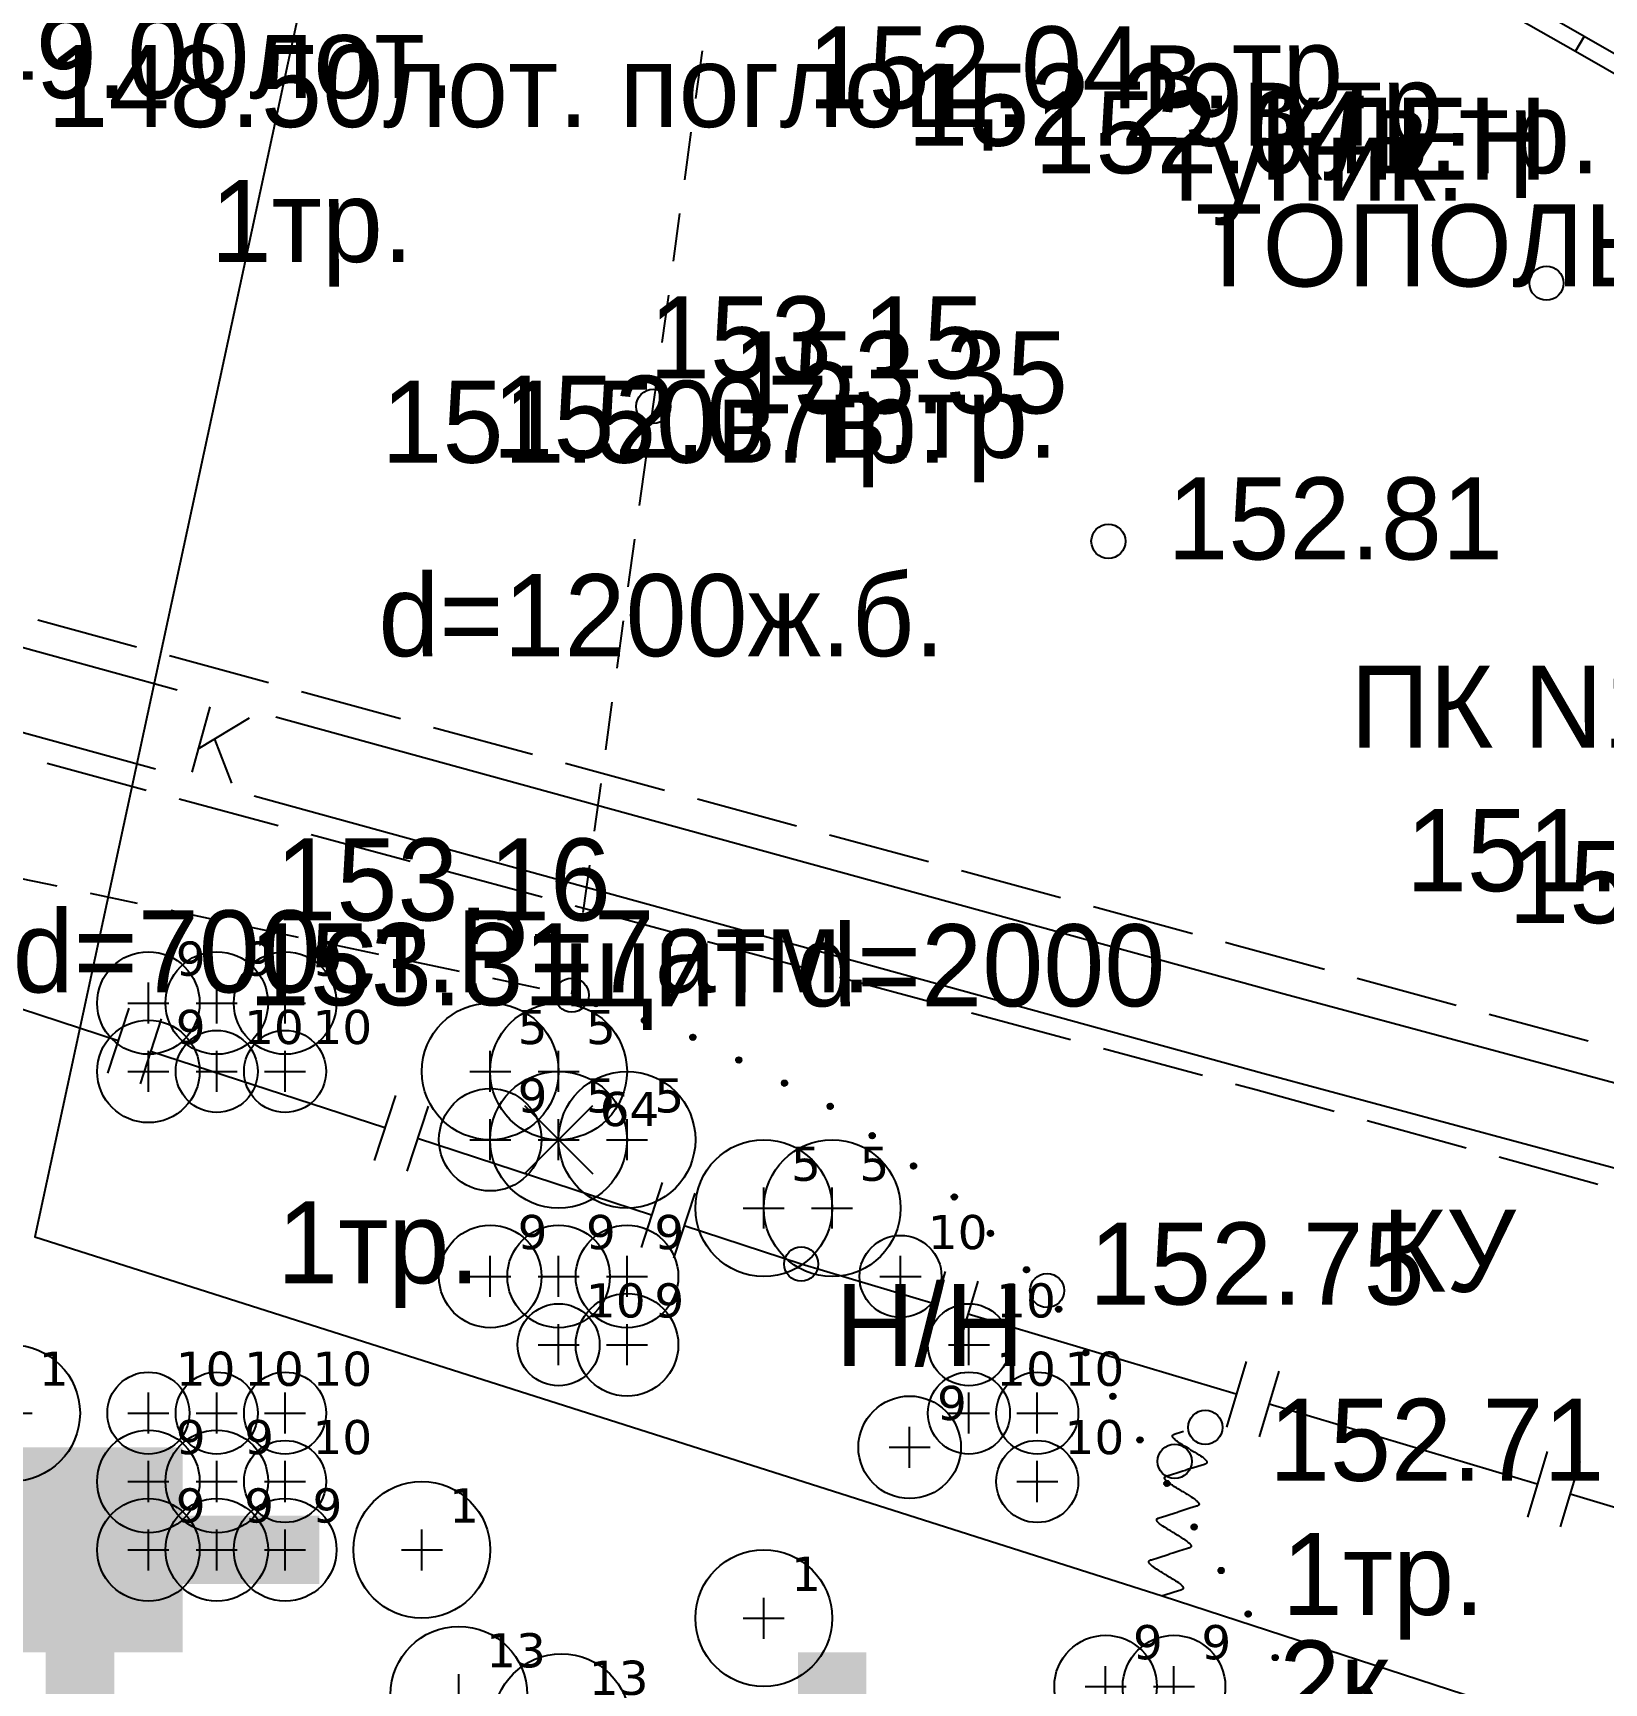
# Model space of a CAD drawing. Header units: metres. Extents: x -2743 to 126, y 13385 to 13916.
# Drawn here: x -2048.91 to -2025.94, y 13679.57 to 13703.71 of the extents above; entities that cross this region are included whole.
import ezdxf

# ---------------------------------------------------------------- set-up
doc = ezdxf.new("R2010")
doc.units = ezdxf.units.M
for name, color, linetype in [('GREEN_LABELS', 7, 'Continuous'), ('GREEN_REJECT', 1, 'Continuous'), ('GREEN_SHRUBS', 94, 'Continuous'), ('GREEN_TREES', 3, 'Continuous'), ('GREEN_ZONE_ALLOWED', 3, 'Continuous'), ('output[1-12]_3_ДЖКХ-24_03233kl$0$Красные линии', 7, 'Continuous'), ('output[1-12]_3_ДЖКХ-24_03233tp$0$Горизонтали', 7, 'Continuous'), ('output[1-12]_3_ДЖКХ-24_03233tp$0$Граница растительности и грунта', 7, 'Continuous'), ('output[1-12]_3_ДЖКХ-24_03233tp$0$Граница улицы', 7, 'Continuous'), ('output[1-12]_3_ДЖКХ-24_03233tp$0$Колодцы', 7, 'Continuous'), ('output[1-12]_3_ДЖКХ-24_03233tp$0$Леса и газоны', 7, 'Continuous'), ('output[1-12]_3_ДЖКХ-24_03233tp$0$Указатель подз коммуникаций', 7, 'Continuous'), ('output[1-12]_3_ДЖКХ-24_03233up$0$Водосток', 7, 'Continuous'), ('output[1-12]_3_ДЖКХ-24_03233up$0$Газопровод', 7, 'Continuous'), ('output[1-12]_3_ДЖКХ-24_03233up$0$Кабель защиты', 7, 'Continuous'), ('output[1-12]_3_ДЖКХ-24_03233up$0$Кабель связи', 7, 'Continuous'), ('output[1-12]_3_ДЖКХ-24_03233up$0$Канализация самотёчная', 7, 'Continuous')]:
    doc.layers.add(name, color=color, linetype=linetype)
doc.styles.add('unicode', font='DejaVuSans.ttf')

# ---------------------------------------------------------------- blocks, each defined once
blk = doc.blocks.new('GREEN_TREE_PINUS_MUGO')
for p, q in [((0, -0.3), (0, 0.3)), ((-0.3, 0), (0.3, 0))]:
    blk.add_line(p, q)
blk.add_circle((0, 0), 1)
at = {"style": 'unicode', "flags": 1}
for tag, p in [('POS', (0.4, 0.4)), ('NUM', (0.4, -0.9)), ('SPECIES', (0.4, -1.8)), ('NPA', (0.4, -2.7))]:
    blk.add_attdef(tag, p, '', height=0.5, dxfattribs=at)
blk = doc.blocks.new('GREEN_SHRUB_SYRINGA_JOSIKAEA')
for p, q in [((0, -0.3), (0, 0.3)), ((-0.3, 0), (0.3, 0))]:
    blk.add_line(p, q)
blk.add_circle((0, 0), 1)
at = {"style": 'unicode', "flags": 1}
for tag, p in [('POS', (0.4, 0.4)), ('NUM', (0.4, -0.9)), ('SPECIES', (0.4, -1.8)), ('NPA', (0.4, -2.7))]:
    blk.add_attdef(tag, p, '', height=0.5, dxfattribs=at)
blk = doc.blocks.new('GREEN_SHRUB_LONICERA_TATARICA')
for p, q in [((0, -0.3), (0, 0.3)), ((-0.3, 0), (0.3, 0))]:
    blk.add_line(p, q)
blk.add_circle((0, 0), 0.75)
at = {"style": 'unicode', "flags": 1}
for tag, p in [('POS', (0.4, 0.4)), ('NUM', (0.4, -0.9)), ('SPECIES', (0.4, -1.8)), ('NPA', (0.4, -2.7))]:
    blk.add_attdef(tag, p, '', height=0.5, dxfattribs=at)
blk = doc.blocks.new('GREEN_SHRUB_COTONEASTER_LUCIDUS')
for p, q in [((0, -0.3), (0, 0.3)), ((-0.3, 0), (0.3, 0))]:
    blk.add_line(p, q)
blk.add_circle((0, 0), 0.6)
at = {"style": 'unicode', "flags": 1}
for tag, p in [('POS', (0.4, 0.4)), ('NUM', (0.4, -0.9)), ('SPECIES', (0.4, -1.8)), ('NPA', (0.4, -2.7))]:
    blk.add_attdef(tag, p, '', height=0.5, dxfattribs=at)
blk = doc.blocks.new('GREEN_SHRUB_JUNIPERUS_SABINA')
for p, q in [((0, -0.3), (0, 0.3)), ((-0.3, 0), (0.3, 0))]:
    blk.add_line(p, q)
blk.add_circle((0, 0), 1)
at = {"style": 'unicode', "flags": 1}
for tag, p in [('POS', (0.4, 0.4)), ('NUM', (0.4, -0.9)), ('SPECIES', (0.4, -1.8)), ('NPA', (0.4, -2.7))]:
    blk.add_attdef(tag, p, '', height=0.5, dxfattribs=at)
blk = doc.blocks.new('GREEN_REJECT_MARK')
for p, q in [((-0.5, -0.5), (0.5, 0.5)), ((-0.5, 0.5), (0.5, -0.5))]:
    blk.add_line(p, q)
at = {"style": 'unicode'}
blk.add_attdef('NUM', (0.6, 0.2), '', height=0.5, dxfattribs=at)

msp = doc.modelspace()

# ---------------------------------------------------------------- hatches: boundary and pattern name
at = {"layer": 'GREEN_ZONE_ALLOWED', "transparency": 33554508}
h = msp.add_hatch(color=3, dxfattribs=at)
h.dxf.hatch_style = 1
h.paths.add_polyline_path([(-2053.727, 13681.022), (-2054.727, 13681.022), (-2054.727, 13682.022), (-2054.727, 13683.022), (-2054.727, 13684.022), (-2054.727, 13685.022), (-2054.727, 13686.022), (-2054.727, 13687.022), (-2055.727, 13687.022), (-2055.727, 13688.022), (-2056.727, 13688.022), (-2056.727, 13689.022), (-2055.727, 13689.022), (-2054.727, 13689.022), (-2053.727, 13689.022), (-2053.727, 13688.022), (-2052.727, 13688.022), (-2051.727, 13688.022), (-2051.727, 13687.022), (-2051.727, 13686.022), (-2051.727, 13685.022), (-2050.727, 13685.022), (-2050.727, 13684.022), (-2049.727, 13684.022), (-2049.727, 13683.022), (-2048.727, 13683.022), (-2047.727, 13683.022), (-2046.727, 13683.022), (-2046.727, 13682.022), (-2045.727, 13682.022), (-2044.727, 13682.022), (-2044.727, 13681.022), (-2045.727, 13681.022), (-2046.727, 13681.022), (-2046.727, 13680.022), (-2047.727, 13680.022), (-2047.727, 13679.022), (-2048.727, 13679.022), (-2048.727, 13680.022), (-2049.727, 13680.022), (-2050.727, 13680.022), (-2051.727, 13680.022), (-2052.727, 13680.022), (-2052.727, 13681.022), (-2053.727, 13681.022)])
h = msp.add_hatch(color=3, dxfattribs=at)
h.dxf.hatch_style = 1
h.paths.add_polyline_path([(-2037.727, 13679.022), (-2037.727, 13680.022), (-2036.727, 13680.022), (-2036.727, 13679.022), (-2035.727, 13679.022), (-2034.727, 13679.022), (-2033.727, 13679.022), (-2033.727, 13678.022), (-2032.727, 13678.022), (-2032.727, 13677.022), (-2033.727, 13677.022), (-2034.727, 13677.022), (-2035.727, 13677.022), (-2036.727, 13677.022), (-2036.727, 13678.022), (-2037.727, 13678.022), (-2037.727, 13679.022)])

# ---------------------------------------------------------------- linework, layer by layer
at = {"layer": 'output[1-12]_3_ДЖКХ-24_03233kl$0$Красные линии'}
for points in [[(-2027.222, 13703.941), (-2026.353, 13703.445), (-2026.229, 13703.662), (-2027.098, 13704.158), (-2027.222, 13703.941)], [(-2026.353, 13703.445), (-2025.485, 13702.949), (-2025.361, 13703.166), (-2026.229, 13703.662), (-2026.353, 13703.445)]]:
    msp.add_lwpolyline(points, close=True, dxfattribs=at)
at = {"layer": 'output[1-12]_3_ДЖКХ-24_03233tp$0$Горизонтали'}
for centre in [(-2039.842, 13698.251), (-2033.186, 13696.277), (-2041.035, 13689.638), (-2034.083, 13685.316)]:
    msp.add_circle(centre, 0.25, dxfattribs=at)
at = {"layer": 'output[1-12]_3_ДЖКХ-24_03233tp$0$Граница растительности и грунта'}
for points in [[(-2040.72, 13689.522), (-2040.646, 13689.496)], [(-2040.72, 13689.517), (-2040.649, 13689.492)], [(-2040.72, 13689.512), (-2040.652, 13689.488)], [(-2040.719, 13689.527), (-2040.643, 13689.501)], [(-2040.719, 13689.506), (-2040.657, 13689.484)], [(-2040.717, 13689.5), (-2040.662, 13689.481)], [(-2040.716, 13689.531), (-2040.643, 13689.506)], [(-2040.715, 13689.494), (-2040.667, 13689.477)], [(-2040.714, 13689.536), (-2040.642, 13689.511)], [(-2040.711, 13689.54), (-2040.641, 13689.516)], [(-2040.708, 13689.544), (-2040.641, 13689.521)], [(-2040.707, 13689.486), (-2040.678, 13689.476)], [(-2040.702, 13689.548), (-2040.644, 13689.527)], [(-2040.697, 13689.551), (-2040.646, 13689.533)], [(-2040.688, 13689.553), (-2040.652, 13689.541)], [(-2040.676, 13689.555), (-2040.668, 13689.552)], [(-2040.012, 13689.271), (-2039.941, 13689.246)], [(-2040.012, 13689.265), (-2039.944, 13689.242)], [(-2040.011, 13689.276), (-2039.938, 13689.25)], [(-2040.01, 13689.281), (-2039.935, 13689.255)], [(-2040.01, 13689.26), (-2039.948, 13689.238)], [(-2040.008, 13689.285), (-2039.934, 13689.26)], [(-2040.008, 13689.254), (-2039.954, 13689.235)], [(-2040.006, 13689.248), (-2039.959, 13689.231)], [(-2040.005, 13689.29), (-2039.934, 13689.265)], [(-2040.003, 13689.294), (-2039.933, 13689.27)], [(-2039.999, 13689.298), (-2039.933, 13689.275)], [(-2039.998, 13689.24), (-2039.97, 13689.23)], [(-2039.994, 13689.301), (-2039.935, 13689.281)], [(-2039.988, 13689.305), (-2039.937, 13689.287)], [(-2039.979, 13689.307), (-2039.943, 13689.294)], [(-2039.968, 13689.308), (-2039.96, 13689.305)], [(-2039.303, 13689.029), (-2039.229, 13689.004)], [(-2039.303, 13689.024), (-2039.233, 13689)], [(-2039.303, 13689.019), (-2039.235, 13688.995)], [(-2039.302, 13689.035), (-2039.227, 13689.008)], [(-2039.302, 13689.013), (-2039.24, 13688.992)], [(-2039.3, 13689.007), (-2039.245, 13688.988)], [(-2039.299, 13689.039), (-2039.226, 13689.013)], [(-2039.298, 13689.001), (-2039.251, 13688.985)], [(-2039.297, 13689.043), (-2039.225, 13689.018)], [(-2039.294, 13689.048), (-2039.224, 13689.023)], [(-2039.291, 13689.052), (-2039.225, 13689.029)], [(-2039.29, 13688.993), (-2039.262, 13688.983)], [(-2039.285, 13689.055), (-2039.227, 13689.035)], [(-2039.28, 13689.059), (-2039.229, 13689.041)], [(-2039.271, 13689.061), (-2039.235, 13689.048)], [(-2039.26, 13689.062), (-2039.251, 13689.059)], [(-2038.632, 13688.692), (-2038.567, 13688.659)], [(-2038.631, 13688.697), (-2038.564, 13688.663)], [(-2038.631, 13688.686), (-2038.572, 13688.656)], [(-2038.63, 13688.702), (-2038.56, 13688.667)], [(-2038.63, 13688.68), (-2038.578, 13688.654)], [(-2038.629, 13688.673), (-2038.584, 13688.651)], [(-2038.628, 13688.707), (-2038.557, 13688.671)], [(-2038.625, 13688.711), (-2038.556, 13688.676)], [(-2038.622, 13688.715), (-2038.554, 13688.681)], [(-2038.622, 13688.664), (-2038.595, 13688.651)], [(-2038.619, 13688.719), (-2038.553, 13688.686)], [(-2038.615, 13688.723), (-2038.552, 13688.691)], [(-2038.609, 13688.725), (-2038.554, 13688.697)], [(-2038.603, 13688.728), (-2038.555, 13688.703)], [(-2038.594, 13688.729), (-2038.56, 13688.712)], [(-2038.583, 13688.729), (-2038.575, 13688.725)], [(-2037.963, 13688.352), (-2037.899, 13688.32)], [(-2037.962, 13688.358), (-2037.895, 13688.324)], [(-2037.962, 13688.347), (-2037.903, 13688.317)], [(-2037.961, 13688.363), (-2037.891, 13688.327)], [(-2037.961, 13688.34), (-2037.909, 13688.314)], [(-2037.96, 13688.368), (-2037.888, 13688.331)], [(-2037.96, 13688.334), (-2037.915, 13688.312)], [(-2037.956, 13688.372), (-2037.887, 13688.336)], [(-2037.953, 13688.376), (-2037.885, 13688.341)], [(-2037.953, 13688.325), (-2037.926, 13688.312)], [(-2037.95, 13688.38), (-2037.884, 13688.346)], [(-2037.946, 13688.383), (-2037.884, 13688.352)], [(-2037.94, 13688.386), (-2037.885, 13688.358)], [(-2037.934, 13688.389), (-2037.886, 13688.364)], [(-2037.925, 13688.389), (-2037.891, 13688.372)], [(-2037.914, 13688.389), (-2037.906, 13688.385)], [(-2037.294, 13688.013), (-2037.23, 13687.981)], [(-2037.293, 13688.019), (-2037.227, 13687.985)], [(-2037.293, 13688.007), (-2037.235, 13687.977)], [(-2037.292, 13688.023), (-2037.222, 13687.988)], [(-2037.292, 13688.001), (-2037.24, 13687.975)], [(-2037.291, 13688.028), (-2037.219, 13687.992)], [(-2037.291, 13687.995), (-2037.246, 13687.972)], [(-2037.288, 13688.032), (-2037.218, 13687.997)], [(-2037.284, 13688.036), (-2037.217, 13688.002)], [(-2037.284, 13687.986), (-2037.257, 13687.972)], [(-2037.281, 13688.04), (-2037.215, 13688.007)], [(-2037.277, 13688.044), (-2037.215, 13688.012)], [(-2037.271, 13688.047), (-2037.216, 13688.019)], [(-2037.265, 13688.049), (-2037.217, 13688.025)], [(-2037.256, 13688.05), (-2037.222, 13688.033)], [(-2037.245, 13688.05), (-2037.237, 13688.046)], [(-2036.68, 13687.585), (-2036.626, 13687.546)], [(-2036.679, 13687.591), (-2036.621, 13687.548)], [(-2036.679, 13687.579), (-2036.633, 13687.544)], [(-2036.679, 13687.572), (-2036.639, 13687.543)], [(-2036.678, 13687.596), (-2036.617, 13687.552)], [(-2036.676, 13687.601), (-2036.613, 13687.555)], [(-2036.674, 13687.562), (-2036.65, 13687.545)], [(-2036.673, 13687.605), (-2036.609, 13687.558)], [(-2036.67, 13687.609), (-2036.607, 13687.563)], [(-2036.666, 13687.612), (-2036.605, 13687.567)], [(-2036.662, 13687.616), (-2036.603, 13687.572)], [(-2036.658, 13687.619), (-2036.601, 13687.577)], [(-2036.651, 13687.62), (-2036.601, 13687.583)], [(-2036.645, 13687.622), (-2036.602, 13687.59)], [(-2036.636, 13687.621), (-2036.605, 13687.599)], [(-2036.625, 13687.619), (-2036.618, 13687.614)], [(-2036.075, 13687.147), (-2036.017, 13687.104)], [(-2036.075, 13687.141), (-2036.022, 13687.102)], [(-2036.075, 13687.135), (-2036.028, 13687.1)], [(-2036.075, 13687.128), (-2036.034, 13687.099)], [(-2036.073, 13687.152), (-2036.013, 13687.108)], [(-2036.071, 13687.157), (-2036.008, 13687.11)], [(-2036.07, 13687.118), (-2036.046, 13687.1)], [(-2036.069, 13687.161), (-2036.005, 13687.114)], [(-2036.065, 13687.165), (-2036.002, 13687.118)], [(-2036.062, 13687.168), (-2036, 13687.123)], [(-2036.058, 13687.172), (-2035.998, 13687.128)], [(-2036.053, 13687.174), (-2035.997, 13687.133)], [(-2036.047, 13687.176), (-2035.997, 13687.139)], [(-2036.041, 13687.178), (-2035.997, 13687.146)], [(-2036.031, 13687.177), (-2036.001, 13687.155)], [(-2036.02, 13687.175), (-2036.013, 13687.17)], [(-2035.451, 13686.723), (-2035.402, 13686.673)], [(-2035.445, 13686.724), (-2035.401, 13686.68)], [(-2035.438, 13686.724), (-2035.4, 13686.686)], [(-2035.48, 13686.681), (-2035.444, 13686.645)], [(-2035.479, 13686.687), (-2035.438, 13686.646)], [(-2035.478, 13686.693), (-2035.432, 13686.647)], [(-2035.477, 13686.699), (-2035.426, 13686.648)], [(-2035.476, 13686.67), (-2035.455, 13686.649)], [(-2035.475, 13686.704), (-2035.422, 13686.651)], [(-2035.472, 13686.708), (-2035.417, 13686.653)], [(-2035.469, 13686.713), (-2035.413, 13686.656)], [(-2035.465, 13686.715), (-2035.41, 13686.66)], [(-2035.46, 13686.718), (-2035.407, 13686.664)], [(-2035.456, 13686.721), (-2035.404, 13686.668)], [(-2035.429, 13686.722), (-2035.403, 13686.695)], [(-2035.419, 13686.719), (-2035.412, 13686.712)], [(-2034.952, 13686.148), (-2034.916, 13686.113)], [(-2034.951, 13686.155), (-2034.91, 13686.113)], [(-2034.95, 13686.161), (-2034.904, 13686.114)], [(-2034.949, 13686.167), (-2034.898, 13686.115)], [(-2034.948, 13686.138), (-2034.927, 13686.116)], [(-2034.947, 13686.171), (-2034.894, 13686.118)], [(-2034.944, 13686.176), (-2034.889, 13686.12)], [(-2034.941, 13686.18), (-2034.885, 13686.123)], [(-2034.937, 13686.183), (-2034.882, 13686.127)], [(-2034.932, 13686.186), (-2034.879, 13686.132)], [(-2034.928, 13686.188), (-2034.876, 13686.136)], [(-2034.923, 13686.19), (-2034.874, 13686.141)], [(-2034.917, 13686.191), (-2034.873, 13686.147)], [(-2034.91, 13686.192), (-2034.872, 13686.153)], [(-2034.901, 13686.19), (-2034.874, 13686.163)], [(-2034.891, 13686.186), (-2034.884, 13686.18)], [(-2034.424, 13685.616), (-2034.388, 13685.58)], [(-2034.423, 13685.622), (-2034.382, 13685.581)], [(-2034.422, 13685.628), (-2034.376, 13685.581)], [(-2034.421, 13685.634), (-2034.37, 13685.583)], [(-2034.42, 13685.605), (-2034.399, 13685.584)], [(-2034.419, 13685.639), (-2034.366, 13685.586)], [(-2034.416, 13685.643), (-2034.361, 13685.588)], [(-2034.413, 13685.647), (-2034.357, 13685.59)], [(-2034.409, 13685.65), (-2034.354, 13685.595)], [(-2034.404, 13685.653), (-2034.351, 13685.599)], [(-2034.4, 13685.656), (-2034.348, 13685.603)], [(-2034.395, 13685.658), (-2034.346, 13685.608)], [(-2034.389, 13685.659), (-2034.345, 13685.614)], [(-2034.382, 13685.659), (-2034.344, 13685.621)], [(-2034.373, 13685.657), (-2034.346, 13685.63)], [(-2034.363, 13685.653), (-2034.356, 13685.647)], [(-2033.952, 13685.047), (-2033.926, 13685.004)], [(-2033.951, 13685.036), (-2033.935, 13685.01)], [(-2033.95, 13685.053), (-2033.92, 13685.004)], [(-2033.948, 13685.059), (-2033.913, 13685.003)], [(-2033.945, 13685.064), (-2033.907, 13685.003)], [(-2033.942, 13685.069), (-2033.903, 13685.005)], [(-2033.938, 13685.072), (-2033.897, 13685.006)], [(-2033.935, 13685.076), (-2033.893, 13685.008)], [(-2033.93, 13685.077), (-2033.889, 13685.011)], [(-2033.925, 13685.079), (-2033.885, 13685.015)], [(-2033.92, 13685.081), (-2033.881, 13685.018)], [(-2033.915, 13685.082), (-2033.878, 13685.022)], [(-2033.909, 13685.081), (-2033.876, 13685.028)], [(-2033.902, 13685.08), (-2033.874, 13685.034)], [(-2033.894, 13685.076), (-2033.874, 13685.044)], [(-2033.884, 13685.07), (-2033.88, 13685.063)], [(-2033.556, 13684.41), (-2033.53, 13684.367)], [(-2033.555, 13684.399), (-2033.54, 13684.373)], [(-2033.554, 13684.416), (-2033.524, 13684.367)], [(-2033.552, 13684.422), (-2033.517, 13684.366)], [(-2033.55, 13684.427), (-2033.512, 13684.366)], [(-2033.546, 13684.432), (-2033.507, 13684.368)], [(-2033.543, 13684.435), (-2033.501, 13684.369)], [(-2033.539, 13684.439), (-2033.497, 13684.371)], [(-2033.534, 13684.44), (-2033.493, 13684.374)], [(-2033.529, 13684.442), (-2033.489, 13684.378)], [(-2033.525, 13684.444), (-2033.485, 13684.381)], [(-2033.519, 13684.445), (-2033.482, 13684.385)], [(-2033.513, 13684.444), (-2033.48, 13684.391)], [(-2033.507, 13684.443), (-2033.478, 13684.397)], [(-2033.498, 13684.439), (-2033.478, 13684.407)], [(-2033.489, 13684.433), (-2033.484, 13684.426)], [(-2033.161, 13683.773), (-2033.134, 13683.73)], [(-2033.16, 13683.762), (-2033.144, 13683.736)], [(-2033.158, 13683.779), (-2033.128, 13683.73)], [(-2033.156, 13683.785), (-2033.121, 13683.729)], [(-2033.154, 13683.79), (-2033.116, 13683.729)], [(-2033.15, 13683.795), (-2033.111, 13683.731)], [(-2033.147, 13683.798), (-2033.106, 13683.732)], [(-2033.143, 13683.801), (-2033.101, 13683.734)], [(-2033.138, 13683.803), (-2033.097, 13683.737)], [(-2033.133, 13683.805), (-2033.093, 13683.741)], [(-2033.129, 13683.807), (-2033.09, 13683.744)], [(-2033.123, 13683.808), (-2033.086, 13683.748)], [(-2033.117, 13683.807), (-2033.084, 13683.754)], [(-2033.111, 13683.806), (-2033.082, 13683.76)], [(-2033.102, 13683.802), (-2033.082, 13683.77)], [(-2033.093, 13683.796), (-2033.088, 13683.789)], [(-2032.765, 13683.136), (-2032.738, 13683.093)], [(-2032.764, 13683.125), (-2032.748, 13683.099)], [(-2032.763, 13683.142), (-2032.732, 13683.093)], [(-2032.76, 13683.148), (-2032.726, 13683.092)], [(-2032.758, 13683.153), (-2032.72, 13683.092)], [(-2032.755, 13683.158), (-2032.715, 13683.094)], [(-2032.751, 13683.161), (-2032.71, 13683.095)], [(-2032.747, 13683.164), (-2032.705, 13683.097)], [(-2032.742, 13683.166), (-2032.701, 13683.1)], [(-2032.738, 13683.168), (-2032.697, 13683.104)], [(-2032.733, 13683.17), (-2032.694, 13683.107)], [(-2032.728, 13683.171), (-2032.691, 13683.111)], [(-2032.721, 13683.17), (-2032.688, 13683.117)], [(-2032.715, 13683.169), (-2032.686, 13683.123)], [(-2032.706, 13683.165), (-2032.686, 13683.133)], [(-2032.697, 13683.159), (-2032.692, 13683.152)], [(-2032.369, 13682.499), (-2032.342, 13682.456)], [(-2032.368, 13682.488), (-2032.352, 13682.462)], [(-2032.367, 13682.505), (-2032.336, 13682.456)], [(-2032.365, 13682.511), (-2032.33, 13682.455)], [(-2032.362, 13682.516), (-2032.324, 13682.455)], [(-2032.359, 13682.52), (-2032.319, 13682.457)], [(-2032.355, 13682.524), (-2032.314, 13682.458)], [(-2032.351, 13682.527), (-2032.309, 13682.46)], [(-2032.347, 13682.529), (-2032.305, 13682.463)], [(-2032.342, 13682.531), (-2032.302, 13682.466)], [(-2032.337, 13682.533), (-2032.298, 13682.47)], [(-2032.332, 13682.534), (-2032.295, 13682.474)], [(-2032.325, 13682.533), (-2032.293, 13682.48)], [(-2032.319, 13682.532), (-2032.29, 13682.486)], [(-2032.31, 13682.528), (-2032.29, 13682.496)], [(-2032.301, 13682.522), (-2032.296, 13682.515)], [(-2031.941, 13681.896), (-2031.902, 13681.833)], [(-2031.936, 13681.897), (-2031.899, 13681.837)], [(-2031.929, 13681.896), (-2031.897, 13681.843)], [(-2031.923, 13681.895), (-2031.895, 13681.849)], [(-2031.973, 13681.862), (-2031.947, 13681.819)], [(-2031.972, 13681.851), (-2031.956, 13681.825)], [(-2031.971, 13681.868), (-2031.94, 13681.819)], [(-2031.969, 13681.874), (-2031.934, 13681.818)], [(-2031.966, 13681.879), (-2031.928, 13681.818)], [(-2031.963, 13681.883), (-2031.923, 13681.82)], [(-2031.959, 13681.887), (-2031.918, 13681.821)], [(-2031.955, 13681.89), (-2031.913, 13681.822)], [(-2031.951, 13681.892), (-2031.909, 13681.826)], [(-2031.946, 13681.894), (-2031.906, 13681.829)], [(-2031.915, 13681.891), (-2031.895, 13681.859)], [(-2031.905, 13681.885), (-2031.9, 13681.878)], [(-2031.577, 13681.225), (-2031.551, 13681.182)], [(-2031.576, 13681.214), (-2031.56, 13681.188)], [(-2031.575, 13681.231), (-2031.544, 13681.182)], [(-2031.573, 13681.237), (-2031.538, 13681.181)], [(-2031.57, 13681.242), (-2031.532, 13681.181)], [(-2031.567, 13681.246), (-2031.527, 13681.183)], [(-2031.563, 13681.25), (-2031.522, 13681.184)], [(-2031.56, 13681.253), (-2031.517, 13681.185)], [(-2031.555, 13681.255), (-2031.514, 13681.189)], [(-2031.55, 13681.257), (-2031.51, 13681.192)], [(-2031.545, 13681.259), (-2031.506, 13681.196)], [(-2031.54, 13681.26), (-2031.503, 13681.2)], [(-2031.534, 13681.259), (-2031.501, 13681.206)], [(-2031.527, 13681.258), (-2031.499, 13681.212)], [(-2031.519, 13681.254), (-2031.499, 13681.222)], [(-2031.509, 13681.248), (-2031.504, 13681.241)], [(-2031.181, 13680.588), (-2031.155, 13680.545)], [(-2031.18, 13680.577), (-2031.164, 13680.551)], [(-2031.179, 13680.594), (-2031.148, 13680.545)], [(-2031.177, 13680.6), (-2031.142, 13680.544)], [(-2031.174, 13680.605), (-2031.136, 13680.544)], [(-2031.171, 13680.609), (-2031.132, 13680.546)], [(-2031.167, 13680.613), (-2031.126, 13680.547)], [(-2031.164, 13680.616), (-2031.121, 13680.548)], [(-2031.159, 13680.618), (-2031.118, 13680.552)], [(-2031.154, 13680.62), (-2031.114, 13680.555)], [(-2031.149, 13680.622), (-2031.11, 13680.559)], [(-2031.144, 13680.623), (-2031.107, 13680.563)], [(-2031.138, 13680.622), (-2031.105, 13680.569)], [(-2031.131, 13680.621), (-2031.103, 13680.575)], [(-2031.123, 13680.617), (-2031.103, 13680.585)], [(-2031.113, 13680.611), (-2031.109, 13680.604)], [(-2030.778, 13679.968), (-2030.74, 13679.907)], [(-2030.775, 13679.972), (-2030.736, 13679.909)], [(-2030.772, 13679.976), (-2030.73, 13679.91)], [(-2030.768, 13679.979), (-2030.726, 13679.911)], [(-2030.763, 13679.981), (-2030.722, 13679.915)], [(-2030.758, 13679.983), (-2030.718, 13679.918)], [(-2030.753, 13679.985), (-2030.714, 13679.922)], [(-2030.748, 13679.986), (-2030.711, 13679.926)], [(-2030.742, 13679.985), (-2030.709, 13679.932)], [(-2030.735, 13679.984), (-2030.707, 13679.938)], [(-2030.727, 13679.98), (-2030.707, 13679.948)], [(-2030.717, 13679.974), (-2030.713, 13679.967)], [(-2030.785, 13679.951), (-2030.759, 13679.908)], [(-2030.784, 13679.94), (-2030.769, 13679.914)], [(-2030.783, 13679.957), (-2030.753, 13679.908)], [(-2030.781, 13679.963), (-2030.746, 13679.907)]]:
    msp.add_lwpolyline(points, dxfattribs=at)
for centre in [(-2040.681, 13689.515), (-2039.972, 13689.269), (-2039.264, 13689.022), (-2038.592, 13688.69), (-2037.923, 13688.35), (-2037.255, 13688.011), (-2036.641, 13687.582), (-2036.036, 13687.138), (-2035.44, 13686.685), (-2034.912, 13686.152), (-2034.384, 13685.62), (-2033.913, 13685.042), (-2033.517, 13684.405), (-2033.121, 13683.768), (-2032.725, 13683.131), (-2032.329, 13682.494), (-2031.933, 13681.857), (-2031.538, 13681.22), (-2031.142, 13680.583), (-2030.746, 13679.946)]:
    msp.add_circle(centre, 0.04, dxfattribs=at)
at = {"layer": 'output[1-12]_3_ДЖКХ-24_03233tp$0$Граница улицы'}
for points in [[(-2039.218, 13702.757), (-2039.122, 13703.453)], [(-2039.383, 13701.566), (-2039.287, 13702.261)], [(-2039.548, 13700.374), (-2039.452, 13701.07)], [(-2039.713, 13699.183), (-2039.617, 13699.879)], [(-2039.878, 13697.992), (-2039.842, 13698.251), (-2039.782, 13698.688)], [(-2040.043, 13696.801), (-2039.947, 13697.497)], [(-2040.208, 13695.61), (-2040.112, 13696.306)], [(-2040.373, 13694.419), (-2040.277, 13695.115)], [(-2040.538, 13693.228), (-2040.442, 13693.923)], [(-2040.703, 13692.037), (-2040.606, 13692.732)], [(-2049.254, 13691.379), (-2048.566, 13691.234)], [(-2040.868, 13690.845), (-2040.771, 13691.541)], [(-2048.077, 13691.13), (-2047.39, 13690.985)], [(-2046.901, 13690.881), (-2046.214, 13690.735)], [(-2045.725, 13690.632), (-2045.037, 13690.486)], [(-2044.548, 13690.382), (-2043.861, 13690.237)], [(-2041.033, 13689.654), (-2040.936, 13690.35)], [(-2043.372, 13690.133), (-2042.684, 13689.988)], [(-2042.195, 13689.884), (-2041.508, 13689.738)]]:
    msp.add_lwpolyline(points, dxfattribs=at)
at = {"layer": 'output[1-12]_3_ДЖКХ-24_03233tp$0$Колодцы'}
for centre in [(-2037.679, 13685.703), (-2031.769, 13683.314)]:
    msp.add_circle(centre, 0.25, dxfattribs=at)
at = {"layer": 'output[1-12]_3_ДЖКХ-24_03233tp$0$Леса и газоны'}
msp.add_circle((-2026.779, 13700.053), 0.25, dxfattribs=at)
at = {"layer": 'output[1-12]_3_ДЖКХ-24_03233tp$0$Указатель подз коммуникаций'}
msp.add_circle((-2032.216, 13682.817), 0.25, dxfattribs=at)
at = {"layer": 'output[1-12]_3_ДЖКХ-24_03233up$0$Газопровод'}
for points in [[(-2047.669, 13688.97), (-2051.095, 13690.09)], [(-2047.513, 13689.445), (-2047.824, 13688.494)], [(-2047.038, 13689.29), (-2047.349, 13688.339)], [(-2043.768, 13687.694), (-2047.194, 13688.814)], [(-2043.613, 13688.169), (-2043.923, 13687.219)], [(-2043.137, 13688.014), (-2043.448, 13687.063)], [(-2039.867, 13686.419), (-2043.293, 13687.539)], [(-2039.712, 13686.894), (-2040.022, 13685.943)], [(-2039.236, 13686.738), (-2039.547, 13685.788)], [(-2037.679, 13685.703), (-2039.392, 13686.263)], [(-2035.718, 13685.116), (-2037.679, 13685.703)], [(-2035.574, 13685.595), (-2035.861, 13684.637)], [(-2035.095, 13685.451), (-2035.382, 13684.493)], [(-2031.316, 13683.798), (-2035.239, 13684.972)], [(-2031.173, 13684.277), (-2031.459, 13683.319)], [(-2030.694, 13684.134), (-2030.98, 13683.176)], [(-2026.914, 13682.481), (-2030.837, 13683.655)], [(-2026.771, 13682.96), (-2027.058, 13682.002)], [(-2026.292, 13682.816), (-2026.579, 13681.858)], [(-2022.513, 13681.163), (-2026.435, 13682.337)]]:
    msp.add_lwpolyline(points, dxfattribs=at)
at = {"layer": 'output[1-12]_3_ДЖКХ-24_03233up$0$Кабель защиты'}
for points in [[(-2043.715, 13710.11), (-2048.89, 13686.1), (-2032.401, 13680.849), (-2024.89, 13678.4), (-2027.994, 13669.352)], [(-2031.997, 13682.995), (-2032.011, 13683.003), (-2032.055, 13683.029), (-2032.074, 13683.041), (-2032.103, 13683.059), (-2032.136, 13683.079), (-2032.157, 13683.094), (-2032.178, 13683.108), (-2032.193, 13683.119), (-2032.208, 13683.131), (-2032.217, 13683.139), (-2032.224, 13683.145), (-2032.23, 13683.152), (-2032.233, 13683.154), (-2032.235, 13683.157), (-2032.239, 13683.162), (-2032.242, 13683.166), (-2032.243, 13683.169), (-2032.245, 13683.172), (-2032.247, 13683.174), (-2032.248, 13683.178), (-2032.249, 13683.181), (-2032.249, 13683.182), (-2032.249, 13683.184), (-2032.25, 13683.185), (-2032.25, 13683.187), (-2032.25, 13683.189), (-2032.249, 13683.191), (-2032.249, 13683.193), (-2032.249, 13683.193), (-2032.248, 13683.194), (-2032.248, 13683.195), (-2032.247, 13683.196), (-2032.247, 13683.198), (-2032.246, 13683.199), (-2032.245, 13683.2), (-2032.244, 13683.202), (-2032.243, 13683.203), (-2032.242, 13683.204), (-2032.241, 13683.205), (-2032.239, 13683.206), (-2032.238, 13683.207), (-2032.237, 13683.207), (-2032.234, 13683.209), (-2032.232, 13683.21), (-2032.229, 13683.212), (-2032.224, 13683.213), (-2032.22, 13683.215), (-2032.212, 13683.217), (-2032.117, 13683.247), (-2032.087, 13683.256)], [(-2031.997, 13682.995), (-2031.984, 13682.987), (-2031.94, 13682.961), (-2031.921, 13682.949), (-2031.892, 13682.931), (-2031.859, 13682.911), (-2031.838, 13682.896), (-2031.817, 13682.882), (-2031.802, 13682.871), (-2031.787, 13682.859), (-2031.778, 13682.851), (-2031.771, 13682.845), (-2031.765, 13682.838), (-2031.762, 13682.836), (-2031.76, 13682.833), (-2031.756, 13682.828), (-2031.753, 13682.824), (-2031.752, 13682.822), (-2031.75, 13682.819), (-2031.748, 13682.816), (-2031.747, 13682.812), (-2031.746, 13682.81), (-2031.746, 13682.808), (-2031.746, 13682.806), (-2031.745, 13682.805), (-2031.745, 13682.803), (-2031.745, 13682.801), (-2031.746, 13682.799), (-2031.746, 13682.797), (-2031.746, 13682.797), (-2031.747, 13682.796), (-2031.747, 13682.795), (-2031.748, 13682.794), (-2031.748, 13682.793), (-2031.749, 13682.791), (-2031.75, 13682.79), (-2031.751, 13682.788), (-2031.752, 13682.787), (-2031.753, 13682.786), (-2031.754, 13682.785), (-2031.756, 13682.784), (-2031.757, 13682.783), (-2031.758, 13682.783), (-2031.761, 13682.781), (-2031.763, 13682.78), (-2031.766, 13682.778), (-2031.771, 13682.777), (-2031.775, 13682.775), (-2031.783, 13682.773), (-2031.878, 13682.743), (-2031.909, 13682.733), (-2032.014, 13682.701), (-2032.055, 13682.688)], [(-2032.113, 13682.382), (-2032.126, 13682.39), (-2032.17, 13682.416), (-2032.189, 13682.428), (-2032.219, 13682.446), (-2032.251, 13682.466), (-2032.273, 13682.48), (-2032.294, 13682.495), (-2032.309, 13682.506), (-2032.323, 13682.518), (-2032.332, 13682.525), (-2032.339, 13682.532), (-2032.346, 13682.538), (-2032.348, 13682.541), (-2032.35, 13682.544), (-2032.355, 13682.549), (-2032.357, 13682.553), (-2032.359, 13682.555), (-2032.36, 13682.558), (-2032.362, 13682.561), (-2032.363, 13682.565), (-2032.364, 13682.567), (-2032.365, 13682.569), (-2032.365, 13682.57), (-2032.365, 13682.572), (-2032.365, 13682.573), (-2032.365, 13682.576), (-2032.365, 13682.577), (-2032.364, 13682.579), (-2032.364, 13682.58), (-2032.364, 13682.581), (-2032.363, 13682.582), (-2032.363, 13682.583), (-2032.362, 13682.584), (-2032.361, 13682.586), (-2032.36, 13682.587), (-2032.359, 13682.589), (-2032.358, 13682.59), (-2032.357, 13682.59), (-2032.356, 13682.591), (-2032.354, 13682.593), (-2032.353, 13682.593), (-2032.352, 13682.594), (-2032.349, 13682.596), (-2032.347, 13682.597), (-2032.344, 13682.598), (-2032.34, 13682.6), (-2032.336, 13682.601), (-2032.328, 13682.604), (-2032.233, 13682.634), (-2032.201, 13682.643), (-2032.096, 13682.676), (-2032.055, 13682.688)], [(-2032.113, 13682.382), (-2032.1, 13682.374), (-2032.056, 13682.348), (-2032.036, 13682.336), (-2032.007, 13682.318), (-2031.975, 13682.297), (-2031.953, 13682.283), (-2031.932, 13682.269), (-2031.917, 13682.258), (-2031.902, 13682.246), (-2031.893, 13682.238), (-2031.886, 13682.231), (-2031.88, 13682.225), (-2031.878, 13682.222), (-2031.875, 13682.22), (-2031.871, 13682.214), (-2031.869, 13682.211), (-2031.867, 13682.208), (-2031.865, 13682.205), (-2031.864, 13682.202), (-2031.862, 13682.199), (-2031.862, 13682.196), (-2031.861, 13682.195), (-2031.861, 13682.193), (-2031.861, 13682.191), (-2031.861, 13682.19), (-2031.861, 13682.188), (-2031.861, 13682.186), (-2031.861, 13682.184), (-2031.862, 13682.184), (-2031.862, 13682.182), (-2031.862, 13682.181), (-2031.863, 13682.18), (-2031.864, 13682.179), (-2031.864, 13682.178), (-2031.865, 13682.177), (-2031.867, 13682.175), (-2031.868, 13682.174), (-2031.869, 13682.173), (-2031.87, 13682.172), (-2031.871, 13682.171), (-2031.873, 13682.17), (-2031.874, 13682.169), (-2031.877, 13682.168), (-2031.879, 13682.167), (-2031.882, 13682.165), (-2031.886, 13682.163), (-2031.89, 13682.162), (-2031.898, 13682.16), (-2031.993, 13682.13), (-2032.024, 13682.12), (-2032.129, 13682.088), (-2032.171, 13682.075)], [(-2032.228, 13681.769), (-2032.241, 13681.776), (-2032.285, 13681.803), (-2032.305, 13681.814), (-2032.334, 13681.832), (-2032.366, 13681.853), (-2032.388, 13681.867), (-2032.409, 13681.882), (-2032.424, 13681.893), (-2032.439, 13681.905), (-2032.448, 13681.912), (-2032.455, 13681.919), (-2032.461, 13681.925), (-2032.463, 13681.928), (-2032.466, 13681.931), (-2032.47, 13681.936), (-2032.472, 13681.939), (-2032.474, 13681.942), (-2032.476, 13681.945), (-2032.477, 13681.948), (-2032.479, 13681.952), (-2032.479, 13681.954), (-2032.48, 13681.956), (-2032.48, 13681.957), (-2032.48, 13681.959), (-2032.48, 13681.96), (-2032.48, 13681.962), (-2032.48, 13681.964), (-2032.48, 13681.966), (-2032.479, 13681.967), (-2032.479, 13681.968), (-2032.479, 13681.969), (-2032.478, 13681.97), (-2032.478, 13681.971), (-2032.477, 13681.972), (-2032.476, 13681.974), (-2032.474, 13681.975), (-2032.473, 13681.976), (-2032.472, 13681.977), (-2032.471, 13681.978), (-2032.47, 13681.979), (-2032.469, 13681.98), (-2032.467, 13681.981), (-2032.464, 13681.983), (-2032.462, 13681.984), (-2032.459, 13681.985), (-2032.455, 13681.987), (-2032.451, 13681.988), (-2032.443, 13681.991), (-2032.348, 13682.021), (-2032.317, 13682.03), (-2032.212, 13682.063), (-2032.171, 13682.075)], [(-2032.228, 13681.769), (-2032.215, 13681.761), (-2032.171, 13681.735), (-2032.152, 13681.723), (-2032.122, 13681.705), (-2032.09, 13681.684), (-2032.068, 13681.67), (-2032.047, 13681.655), (-2032.032, 13681.644), (-2032.018, 13681.632), (-2032.009, 13681.625), (-2032.002, 13681.618), (-2031.995, 13681.612), (-2031.993, 13681.609), (-2031.991, 13681.606), (-2031.986, 13681.601), (-2031.984, 13681.598), (-2031.982, 13681.595), (-2031.981, 13681.592), (-2031.979, 13681.589), (-2031.978, 13681.585), (-2031.977, 13681.583), (-2031.976, 13681.582), (-2031.976, 13681.58), (-2031.976, 13681.578), (-2031.976, 13681.577), (-2031.976, 13681.575), (-2031.976, 13681.573), (-2031.977, 13681.571), (-2031.977, 13681.57), (-2031.977, 13681.569), (-2031.978, 13681.568), (-2031.978, 13681.567), (-2031.979, 13681.566), (-2031.98, 13681.565), (-2031.981, 13681.563), (-2031.982, 13681.562), (-2031.983, 13681.561), (-2031.984, 13681.56), (-2031.985, 13681.559), (-2031.987, 13681.558), (-2031.988, 13681.557), (-2031.989, 13681.556), (-2031.992, 13681.555), (-2031.994, 13681.553), (-2031.997, 13681.552), (-2032.001, 13681.55), (-2032.005, 13681.549), (-2032.013, 13681.546), (-2032.108, 13681.516), (-2032.14, 13681.507), (-2032.245, 13681.475), (-2032.286, 13681.462)], [(-2032.344, 13681.155), (-2032.357, 13681.163), (-2032.401, 13681.189), (-2032.42, 13681.201), (-2032.449, 13681.219), (-2032.482, 13681.24), (-2032.503, 13681.254), (-2032.524, 13681.268), (-2032.539, 13681.279), (-2032.554, 13681.291), (-2032.563, 13681.299), (-2032.57, 13681.306), (-2032.576, 13681.312), (-2032.579, 13681.315), (-2032.581, 13681.317), (-2032.585, 13681.323), (-2032.588, 13681.326), (-2032.589, 13681.329), (-2032.591, 13681.332), (-2032.593, 13681.335), (-2032.594, 13681.338), (-2032.595, 13681.341), (-2032.595, 13681.342), (-2032.595, 13681.344), (-2032.596, 13681.346), (-2032.596, 13681.347), (-2032.596, 13681.349), (-2032.595, 13681.351), (-2032.595, 13681.353), (-2032.595, 13681.354), (-2032.594, 13681.355), (-2032.594, 13681.356), (-2032.593, 13681.357), (-2032.593, 13681.358), (-2032.592, 13681.359), (-2032.591, 13681.36), (-2032.59, 13681.362), (-2032.589, 13681.363), (-2032.588, 13681.364), (-2032.587, 13681.365), (-2032.585, 13681.366), (-2032.584, 13681.367), (-2032.583, 13681.368), (-2032.58, 13681.369), (-2032.578, 13681.37), (-2032.575, 13681.372), (-2032.57, 13681.374), (-2032.566, 13681.375), (-2032.558, 13681.377), (-2032.463, 13681.407), (-2032.432, 13681.417), (-2032.327, 13681.449), (-2032.286, 13681.462)], [(-2032.344, 13681.155), (-2032.33, 13681.148), (-2032.286, 13681.121), (-2032.267, 13681.109), (-2032.238, 13681.091), (-2032.205, 13681.071), (-2032.184, 13681.057), (-2032.163, 13681.042), (-2032.148, 13681.031), (-2032.133, 13681.019), (-2032.124, 13681.012), (-2032.117, 13681.005), (-2032.111, 13680.999), (-2032.108, 13680.996), (-2032.106, 13680.993), (-2032.102, 13680.988), (-2032.099, 13680.984), (-2032.098, 13680.982), (-2032.096, 13680.979), (-2032.094, 13680.976), (-2032.093, 13680.972), (-2032.092, 13680.97), (-2032.092, 13680.968), (-2032.092, 13680.967), (-2032.091, 13680.965), (-2032.091, 13680.964), (-2032.091, 13680.962), (-2032.092, 13680.96), (-2032.092, 13680.958), (-2032.092, 13680.957), (-2032.093, 13680.956), (-2032.093, 13680.955), (-2032.094, 13680.954), (-2032.094, 13680.953), (-2032.095, 13680.951), (-2032.096, 13680.95), (-2032.097, 13680.948), (-2032.098, 13680.947), (-2032.099, 13680.947), (-2032.101, 13680.946), (-2032.102, 13680.945), (-2032.103, 13680.944), (-2032.104, 13680.943), (-2032.107, 13680.941), (-2032.109, 13680.94), (-2032.112, 13680.939), (-2032.117, 13680.937), (-2032.121, 13680.936), (-2032.129, 13680.933), (-2032.224, 13680.903), (-2032.255, 13680.894), (-2032.36, 13680.861), (-2032.401, 13680.849)]]:
    msp.add_lwpolyline(points, dxfattribs=at)
at = {"layer": 'output[1-12]_3_ДЖКХ-24_03233up$0$Канализация самотёчная'}
for points in [[(-2061.555, 13698.159), (-2046.808, 13694.106)], [(-2061.873, 13697.002), (-2047.124, 13692.948)], [(-2048.846, 13695.128), (-2047.399, 13694.735)], [(-2046.916, 13694.604), (-2045.469, 13694.211)], [(-2044.986, 13694.08), (-2043.539, 13693.686)], [(-2046.328, 13693.854), (-2046.591, 13692.899)], [(-2046.497, 13693.239), (-2045.749, 13693.695)], [(-2045.361, 13693.708), (-2030.614, 13689.655)], [(-2043.056, 13693.555), (-2041.609, 13693.162)], [(-2046.26, 13693.383), (-2046.012, 13692.74)], [(-2047.258, 13692.633), (-2048.706, 13693.025)], [(-2041.126, 13693.031), (-2039.678, 13692.638)], [(-2045.678, 13692.551), (-2030.93, 13688.497)], [(-2045.327, 13692.112), (-2046.775, 13692.503)], [(-2039.196, 13692.507), (-2037.748, 13692.114)], [(-2043.396, 13691.591), (-2044.845, 13691.982)], [(-2037.266, 13691.983), (-2035.818, 13691.59)], [(-2041.466, 13691.069), (-2042.914, 13691.46)], [(-2035.336, 13691.459), (-2033.888, 13691.065)], [(-2039.535, 13690.548), (-2040.983, 13690.939)], [(-2033.406, 13690.934), (-2031.958, 13690.541)], [(-2037.604, 13690.026), (-2039.052, 13690.417)], [(-2031.476, 13690.41), (-2031.39, 13690.387), (-2030.028, 13690.017)], [(-2035.673, 13689.505), (-2037.121, 13689.896)], [(-2029.546, 13689.885), (-2028.098, 13689.492)], [(-2030.614, 13689.655), (-2024.894, 13688.114)], [(-2033.742, 13688.983), (-2035.19, 13689.375)], [(-2027.616, 13689.361), (-2026.168, 13688.967)], [(-2031.811, 13688.462), (-2033.26, 13688.853)], [(-2030.93, 13688.497), (-2025.28, 13686.975)], [(-2029.883, 13687.933), (-2031.029, 13688.251), (-2031.329, 13688.332)], [(-2027.955, 13687.399), (-2029.401, 13687.8)], [(-2026.028, 13686.866), (-2027.473, 13687.266)]]:
    msp.add_lwpolyline(points, dxfattribs=at)

# ---------------------------------------------------------------- block references
at = {"layer": 'GREEN_REJECT'}
ref = msp.add_blockref('GREEN_REJECT_MARK', (-2041.227, 13687.522), dxfattribs=at)
ref.add_attrib('NUM', '64', (-2040.627, 13687.722), dxfattribs={"layer": 'GREEN_LABELS', "height": 0.5, "style": 'unicode'})
at = {"layer": 'GREEN_SHRUBS'}
for name, p in [('GREEN_SHRUB_LONICERA_TATARICA', (-2047.227, 13689.522)), ('GREEN_SHRUB_LONICERA_TATARICA', (-2046.227, 13689.522)), ('GREEN_SHRUB_LONICERA_TATARICA', (-2045.227, 13689.522)), ('GREEN_SHRUB_JUNIPERUS_SABINA', (-2042.227, 13688.522)), ('GREEN_SHRUB_JUNIPERUS_SABINA', (-2041.227, 13688.522)), ('GREEN_SHRUB_LONICERA_TATARICA', (-2047.227, 13688.522)), ('GREEN_SHRUB_COTONEASTER_LUCIDUS', (-2046.227, 13688.522)), ('GREEN_SHRUB_COTONEASTER_LUCIDUS', (-2045.227, 13688.522)), ('GREEN_SHRUB_JUNIPERUS_SABINA', (-2041.227, 13687.522)), ('GREEN_SHRUB_JUNIPERUS_SABINA', (-2040.227, 13687.522)), ('GREEN_SHRUB_LONICERA_TATARICA', (-2042.227, 13687.522)), ('GREEN_SHRUB_JUNIPERUS_SABINA', (-2038.227, 13686.522)), ('GREEN_SHRUB_JUNIPERUS_SABINA', (-2037.227, 13686.522)), ('GREEN_SHRUB_LONICERA_TATARICA', (-2042.227, 13685.522)), ('GREEN_SHRUB_LONICERA_TATARICA', (-2041.227, 13685.522)), ('GREEN_SHRUB_LONICERA_TATARICA', (-2040.227, 13685.522)), ('GREEN_SHRUB_COTONEASTER_LUCIDUS', (-2036.227, 13685.522)), ('GREEN_SHRUB_COTONEASTER_LUCIDUS', (-2041.227, 13684.522)), ('GREEN_SHRUB_LONICERA_TATARICA', (-2040.227, 13684.522)), ('GREEN_SHRUB_COTONEASTER_LUCIDUS', (-2035.227, 13684.522)), ('GREEN_SHRUB_COTONEASTER_LUCIDUS', (-2047.227, 13683.522)), ('GREEN_SHRUB_COTONEASTER_LUCIDUS', (-2046.227, 13683.522)), ('GREEN_SHRUB_COTONEASTER_LUCIDUS', (-2045.227, 13683.522)), ('GREEN_SHRUB_COTONEASTER_LUCIDUS', (-2035.227, 13683.522)), ('GREEN_SHRUB_COTONEASTER_LUCIDUS', (-2034.227, 13683.522)), ('GREEN_SHRUB_LONICERA_TATARICA', (-2036.093, 13683.022)), ('GREEN_SHRUB_LONICERA_TATARICA', (-2047.227, 13682.522)), ('GREEN_SHRUB_LONICERA_TATARICA', (-2046.227, 13682.522)), ('GREEN_SHRUB_COTONEASTER_LUCIDUS', (-2045.227, 13682.522)), ('GREEN_SHRUB_COTONEASTER_LUCIDUS', (-2034.227, 13682.522)), ('GREEN_SHRUB_LONICERA_TATARICA', (-2047.227, 13681.522)), ('GREEN_SHRUB_LONICERA_TATARICA', (-2046.227, 13681.522)), ('GREEN_SHRUB_LONICERA_TATARICA', (-2045.227, 13681.522)), ('GREEN_SHRUB_SYRINGA_JOSIKAEA', (-2042.686, 13679.403)), ('GREEN_SHRUB_LONICERA_TATARICA', (-2033.227, 13679.522)), ('GREEN_SHRUB_LONICERA_TATARICA', (-2032.227, 13679.522)), ('GREEN_SHRUB_SYRINGA_JOSIKAEA', (-2041.185, 13679.001))]:
    msp.add_blockref(name, p, dxfattribs=at)
at = {"layer": 'GREEN_TREES'}
for p in [(-2049.227, 13683.522), (-2043.227, 13681.522), (-2038.227, 13680.522)]:
    msp.add_blockref('GREEN_TREE_PINUS_MUGO', p, dxfattribs=at)

# ---------------------------------------------------------------- texts
at = {"layer": 'GREEN_LABELS', "style": 'unicode'}
for s, p in [('9', (-2046.827, 13689.922)), ('9', (-2045.827, 13689.922)), ('9', (-2044.827, 13689.922)), ('9', (-2046.827, 13688.922)), ('10', (-2045.827, 13688.922)), ('10', (-2044.827, 13688.922)), ('5', (-2041.827, 13688.922)), ('5', (-2040.827, 13688.922)), ('9', (-2041.827, 13687.922)), ('5', (-2040.827, 13687.922)), ('5', (-2039.827, 13687.922)), ('5', (-2037.827, 13686.922)), ('5', (-2036.827, 13686.922)), ('9', (-2041.827, 13685.922)), ('9', (-2040.827, 13685.922)), ('9', (-2039.827, 13685.922)), ('10', (-2035.827, 13685.922)), ('10', (-2040.827, 13684.922)), ('9', (-2039.827, 13684.922)), ('10', (-2034.827, 13684.922)), ('1', (-2048.827, 13683.922)), ('10', (-2046.827, 13683.922)), ('10', (-2045.827, 13683.922)), ('10', (-2044.827, 13683.922)), ('10', (-2034.827, 13683.922)), ('10', (-2033.827, 13683.922)), ('9', (-2035.693, 13683.422)), ('9', (-2046.827, 13682.922)), ('9', (-2045.827, 13682.922)), ('10', (-2044.827, 13682.922)), ('10', (-2033.827, 13682.922)), ('9', (-2046.827, 13681.922)), ('9', (-2045.827, 13681.922)), ('9', (-2044.827, 13681.922)), ('1', (-2042.827, 13681.922)), ('1', (-2037.827, 13680.922)), ('13', (-2042.286, 13679.803)), ('9', (-2032.827, 13679.922)), ('9', (-2031.827, 13679.922)), ('13', (-2040.785, 13679.401))]:
    msp.add_text(s, height=0.5, dxfattribs=at).set_placement(p)
at = {"layer": 'output[1-12]_3_ДЖКХ-24_03233kl$0$Красные линии'}
msp.add_text('ПК N157-СЗАО', height=1.2, dxfattribs=at).set_placement((-2029.646, 13693.259))
at = {"layer": 'output[1-12]_3_ДЖКХ-24_03233tp$0$Горизонтали'}
for s, p in [('153.15', (-2039.906, 13698.659)), ('153.35', (-2038.687, 13698.148)), ('152.81', (-2032.325, 13696.011)), ('153.16', (-2045.37, 13690.73)), ('153.31', (-2045.759, 13689.489)), ('152.75', (-2033.47, 13685.111))]:
    msp.add_text(s, height=1.2, dxfattribs=at).set_placement(p)
at = {"layer": 'output[1-12]_3_ДЖКХ-24_03233tp$0$Колодцы'}
for s, p in [('Н/Н', (-2037.18, 13684.212)), ('152.71', (-2030.839, 13682.532))]:
    msp.add_text(s, height=1.2, dxfattribs=at).set_placement(p)
at = {"layer": 'output[1-12]_3_ДЖКХ-24_03233tp$0$Леса и газоны'}
for s, p in [('КЛЕН', (-2030.981, 13701.565)), ('ТОПОЛЬ', (-2031.914, 13700.005))]:
    msp.add_text(s, height=1.2, dxfattribs=at).set_placement(p)
at = {"layer": 'output[1-12]_3_ДЖКХ-24_03233up$0$Водосток'}
for s, p in [('149.00лот.', (-2050.659, 13702.76)), ('148.50лот. поглощ.', (-2048.704, 13702.337))]:
    msp.add_text(s, height=1.2, dxfattribs=at).set_placement(p)
at = {"layer": 'output[1-12]_3_ДЖКХ-24_03233up$0$Газопровод'}
for s, p in [('151.57в.тр.', (-2028.836, 13691.158)), ('151.60в.тр.', (-2027.338, 13690.691)), ('d=700ст.P=7атм.', (-2049.213, 13689.677))]:
    msp.add_text(s, height=1.2, dxfattribs=at).set_placement(p)
at = {"layer": 'output[1-12]_3_ДЖКХ-24_03233up$0$Кабель защиты'}
for s, p in [('1тр.', (-2046.318, 13700.362)), ('1тр.', (-2045.344, 13685.421)), ('КУ', (-2029.183, 13685.297)), ('1тр.', (-2030.65, 13680.57)), ('2к.', (-2030.687, 13678.995))]:
    msp.add_text(s, height=1.2, dxfattribs=at).set_placement(p)
at = {"layer": 'output[1-12]_3_ДЖКХ-24_03233up$0$Кабель связи'}
for s, p in [('152.04в.тр.', (-2037.586, 13702.61)), ('152.29в.тр.', (-2036.126, 13702.063)), ('152.04в.тр.', (-2034.269, 13701.661)), ('тупик.', (-2032.412, 13701.26)), ('151.50в.тр.', (-2043.818, 13697.426)), ('152.07в.тр.', (-2042.196, 13697.499))]:
    msp.add_text(s, height=1.2, dxfattribs=at).set_placement(p)
at = {"layer": 'output[1-12]_3_ДЖКХ-24_03233up$0$Канализация самотёчная'}
for s, p in [('d=1200ж.б.', (-2043.863, 13694.596)), ('щит d=2000', (-2041.151, 13689.474))]:
    msp.add_text(s, height=1.2, dxfattribs=at).set_placement(p)

doc.saveas('drawing.dxf')
